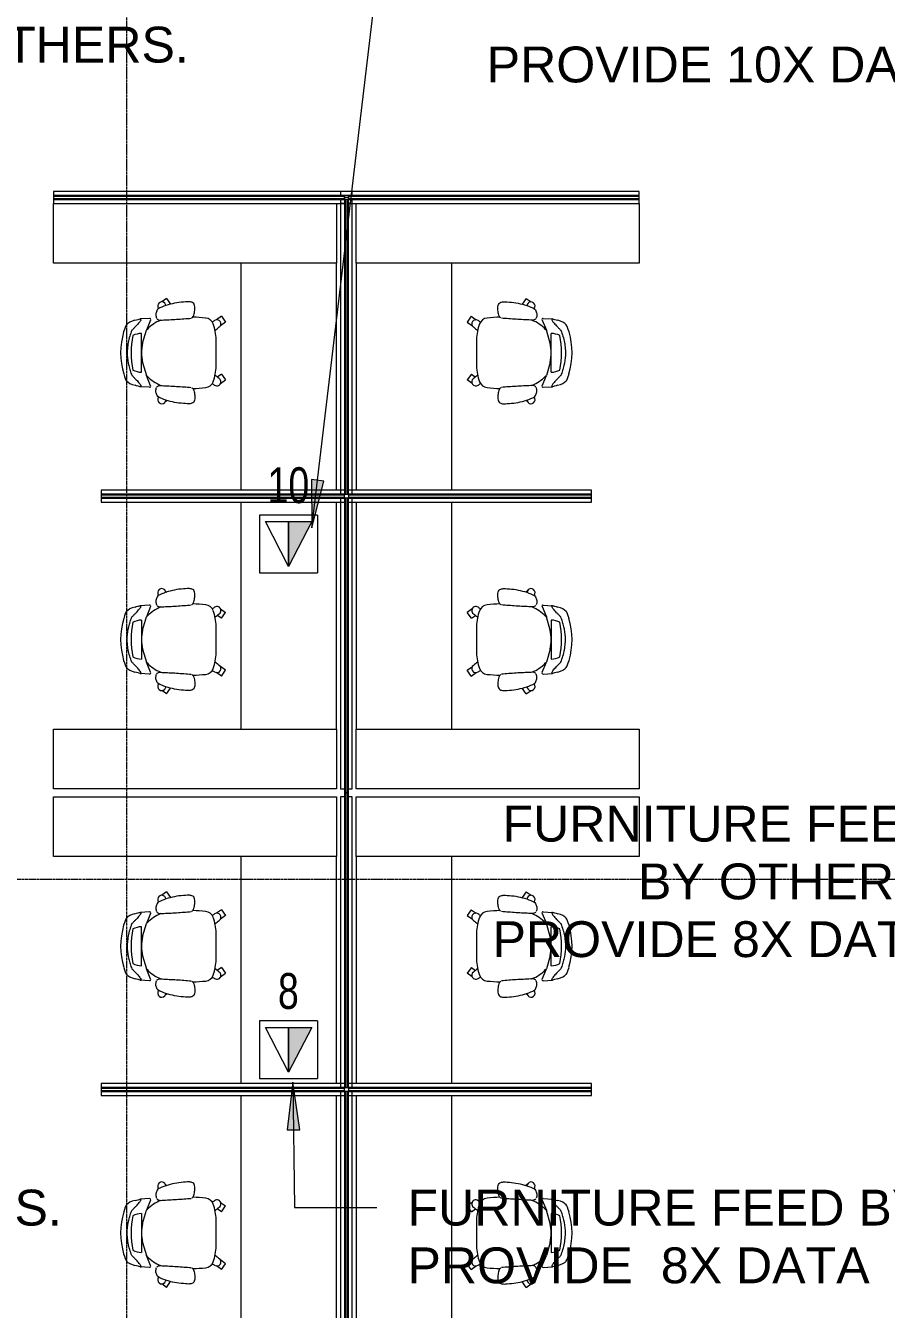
# Model space of a CAD drawing. Header units: inches. Extents: x -1205 to 1409, y -1117 to 895.
# Drawn here: x 85.8 to 301.7, y 166.5 to 488.9 of the extents above; entities that cross this region are included whole.
import ezdxf

# ---------------------------------------------------------------- set-up
doc = ezdxf.new("R2010")
doc.units = ezdxf.units.IN
doc.header["$MEASUREMENT"] = 0
doc.linetypes.add('Grid Line 1_4_', pattern=[0.4375, 0.25, -0.0625, 0.0625, -0.0625])
for name, color, linetype, lineweight in [('A-ANNO-NOTE', 131, 'Continuous', 9), ('G-ANNO-TEXT', 231, 'Continuous', 9), ('I-FURN', 30, 'Continuous', 9), ('S-GRID', 1, 'Continuous', 9)]:
    doc.layers.add(name, color=color, linetype=linetype, lineweight=lineweight)
doc.styles.add('Arial_1', font='arial.ttf', dxfattribs={"width": 0.75, "height": 9})
doc.styles.add('Arial_3', font='arial.ttf', dxfattribs={"height": 9})

# ---------------------------------------------------------------- blocks, each defined once
blk = doc.blocks.new('Workstation 3D - Workstation 3D-5467602-8TH FLOOR TELECOM PLAN')
at = {"layer": 'I-FURN', "color": 53}
for p, q in [((-31.5, 16), (-31.5, 15)), ((-30.5, 16), (-31.5, 16)), ((-31.5, 14), (-31.5, -47)), ((-30.5, 15), (-30.5, 14.75)), ((-30.25, 15), (-30.5, 15)), ((-30.5, 14.25), (-30.5, -47)), ((-30.25, 14), (-30.25, -47)), ((-29.75, 14), (-30.25, 14)), ((45, 15), (-29.75, 15)), ((-29.75, -47), (-29.75, 14)), ((43.5, 16), (-29.5, 16)), ((44.5, 14.75), (-29.5, 14.75)), ((-29.5, 14.75), (-29.5, 14.25)), ((-29.5, 14.25), (44.5, 14.25)), ((-29.5, -47), (-29.5, 14)), ((-29.5, 14), (45, 14)), ((-28.5, -47), (-28.5, 13)), ((-28.5, 13), (43.5, 13)), ((43.5, 15), (43.5, 16)), ((43.5, 13), (43.5, 14)), ((44.5, 14.25), (44.5, 14.75)), ((45, 14.75), (45, 15)), ((45, 14), (45, 14.25)), ((28.5, 12), (-28.5, 12)), ((28.5, -59), (28.5, 12)), ((28.5, 12), (43.5, 12)), ((43.5, 12), (43.5, -59)), ((-28.5, -12), (28.5, -12)), ((-1.69, -17.04), (-0.79, -15.8)), ((0.66, -16.86), (-0.79, -15.8)), ((13.72, -15.8), (12.77, -17.11)), ((15.17, -16.85), (13.72, -15.8)), ((0.66, -16.86), (-0.08, -17.88)), ((15.17, -16.85), (14.29, -18.07)), ((-6.23, -30.93), (-5.94, -30.52)), ((19.66, -30.65), (18.21, -29.6)), ((19.66, -30.65), (18.8, -31.83)), ((-2.65, -34.88), (-2.5, -37.23)), ((-2.26, -34.6), (0.31, -35.68)), ((14.21, -34.62), (11.69, -35.68)), ((14.65, -34.88), (14.5, -37.23)), ((3.6, -36.65), (0.31, -35.68)), ((1.11, -36.91), (10.89, -36.91)), ((8.4, -36.65), (11.69, -35.68)), ((-31.5, -47), (-30.5, -47)), ((-30.5, -47), (-30.25, -47)), ((-30.25, -47), (-29.75, -47)), ((-29.75, -47), (-29.5, -47)), ((-29.5, -47), (-28.5, -47)), ((43.5, -59), (28.5, -59))]:
    blk.add_line(p, q, dxfattribs=at)
for centre, radius, start, end in [((-0.48, -21.04), 2.27, 109.9993, 174.0007), ((-1.29, -17.96), 1, 35.9985, 215.9985), ((11.53, -9.97), 16.11, 212.1925, 214.6823), ((2.88, -30.25), 12.08, 91.0984, 109.9993), ((-12.86, -27.69), 16.11, 35.009, 39.8044), ((6, -193.18), 175.03, 88.9016, 91.0984), ((9.12, -30.25), 12.08, 70.0007, 88.9016), ((24.86, -27.69), 16.11, 140.1956, 144.991), ((13.29, -17.96), 1, 324.0015, 144.0015), ((12.48, -21.04), 2.27, 5.9993, 70.0007), ((0.47, -9.97), 16.11, 325.3177, 327.8075), ((41.47, -25.44), 44.45, 174.0007, 178.1743), ((-29.47, -25.44), 44.45, 1.8238, 5.9993), ((-5.8, -31.84), 1, 108.0169, 287.9954), ((-0.13, -45.84), 16.11, 110.8359, 111.8074), ((6.8, -28.48), 9.67, 201.7441, 226.3906), ((5.2, -28.48), 9.67, 313.6094, 338.2199), ((17.8, -31.84), 1, 252.0046, 72.0046), ((12.13, -45.84), 16.11, 68.1986, 69.1747), ((-9.44, -17.17), 16.11, 284.1895, 285.7937), ((-2.35, -34.88), 0.299, 62.2107, 180), ((14.35, -34.88), 0.299, 360, 117.7893), ((21.44, -17.17), 16.11, 254.1918, 255.8105), ((2.53, -33.61), 3.04, 217.9047, 223.0137), ((6.54, -36.68), 5.43, 182.4742, 206.081), ((6, -25.07), 11.82, 258.2823, 281.7177), ((5.46, -36.68), 5.43, 333.9837, 357.5258), ((9.47, -33.61), 3.04, 316.9863, 322.0953), ((5.99, -18.6), 20.92, 258.0532, 282.0195)]:
    blk.add_arc(centre, radius, start, end, dxfattribs=at)
for centre, major_axis, ratio, start_param, end_param in [((2.77, -43.08), (-5.26, 6.07), 0.093478, 6.087046, 6.482366), ((0.86, -53.4), (-3.51, 16.55), 0.017492, 5.826627, 6.063799), ((8.73, -16.87), (9.2, 24.13), 0.265011, 2.77447, 3.04227), ((3.93, -16.63), (-8.52, 24.38), 0.258653, 3.242363, 3.514252), ((10.89, -53.34), (3.75, 16.5), 0.012487, 0.219606, 0.459643), ((9.13, -43), (5.36, 5.98), 0.09349, 6.085578, 6.480904), ((1.08, -41.17), (-2.19, 0.61), 0.13132, 0.233737, 1.431598), ((6, -26.48), (17.15, 0), 0.912367, 4.398205, 5.023418), ((10.92, -41.18), (2.19, 0.62), 0.126478, 4.827339, 5.983681)]:
    blk.add_ellipse(centre, major_axis=major_axis, ratio=ratio, start_param=start_param, end_param=end_param, dxfattribs=at)
for points, knots in [([(-6.68, -24.26), (-6.76, -24.52), (-6.86, -25.05), (-6.81, -25.59), (-6.76, -25.84)], [2.8426875, 2.8426875, 2.8426875, 2.8426875, 3.098779, 3.34545, 3.34545, 3.34545, 3.34545]), ([(-2.23, -31.75), (-2.28, -30.53), (-2.41, -28.09), (-2.59, -25.64), (-2.69, -24.41)], [0.04328253, 0.04328253, 0.04328253, 0.04328253, 0.06236378, 0.08167587, 0.08167587, 0.08167587, 0.08167587]), ([(14.23, -31.75), (14.28, -30.53), (14.41, -28.09), (14.59, -25.64), (14.69, -24.41)], [0.04328253, 0.04328253, 0.04328253, 0.04328253, 0.06236378, 0.08167587, 0.08167587, 0.08167587, 0.08167587]), ([(18.68, -24.26), (18.76, -24.52), (18.86, -25.05), (18.81, -25.59), (18.76, -25.84)], [2.8426875, 2.8426875, 2.8426875, 2.8426875, 3.098779, 3.34545, 3.34545, 3.34545, 3.34545]), ([(-6.76, -25.84), (-6.73, -26.58), (-6.58, -28.06), (-6.08, -30.23), (-5.57, -31.64), (-5.27, -32.32)], [3.1822403, 3.1822403, 3.1822403, 3.1822403, 3.3042578, 3.427853, 3.5514483, 3.5514483, 3.5514483, 3.5514483]), ([(18.76, -25.84), (18.73, -26.58), (18.58, -28.06), (18.08, -30.23), (17.57, -31.64), (17.27, -32.32)], [3.1822403, 3.1822403, 3.1822403, 3.1822403, 3.3042578, 3.427853, 3.5514483, 3.5514483, 3.5514483, 3.5514483]), ([(-2.59, -33.07), (-2.41, -32.9), (-2.16, -32.47), (-2.17, -31.97), (-2.23, -31.75)], [-0.815548, -0.815548, -0.815548, -0.815548, -0.244346, 0.287587, 0.287587, 0.287587, 0.287587]), ([(14.59, -33.07), (14.41, -32.9), (14.16, -32.47), (14.17, -31.97), (14.23, -31.75)], [-0.815548, -0.815548, -0.815548, -0.815548, -0.244346, 0.287587, 0.287587, 0.287587, 0.287587]), ([(0.33, -39.32), (0.14, -39.12), (-0.24, -38.75), (-0.93, -38.07), (-1.52, -37.54), (-2, -37.18), (-2.19, -37.07), (-2.28, -37.03)], [-1, -1, -1, -1, -0.833333, -0.666667, -0.333333, -0.166667, 0, 0, 0, 0]), ([(14.28, -37.03), (14.19, -37.07), (14, -37.18), (13.52, -37.54), (12.93, -38.07), (12.24, -38.75), (11.86, -39.12), (11.67, -39.32)], [-1, -1, -1, -1, -0.833333, -0.666667, -0.333333, -0.166667, 0, 0, 0, 0]), ([(11.67, -39.32), (11.17, -39.52), (10.16, -39.87), (8.59, -40.26), (6.98, -40.46), (5.02, -40.49), (3.19, -40.23), (1.53, -39.77), (0.73, -39.48), (0.33, -39.32)], [-1, -1, -1, -1, -0.861111, -0.722222, -0.583333, -0.444444, -0.222222, -0.111111, 0, 0, 0, 0])]:
    blk.add_open_spline(points, degree=3, knots=knots, dxfattribs=at)
for points in [[(-5.88, -23.58), (-6.06, -23.61), (-6.42, -23.76), (-6.63, -24.09), (-6.68, -24.26)], [(-3.48, -23.75), (-3.87, -23.64), (-4.67, -23.5), (-5.48, -23.53), (-5.88, -23.58)], [(-2.76, -24.24), (-2.85, -24.12), (-3.07, -23.92), (-3.34, -23.79), (-3.48, -23.75)], [(14.76, -24.24), (14.85, -24.12), (15.07, -23.92), (15.34, -23.79), (15.48, -23.75)], [(15.48, -23.75), (15.87, -23.64), (16.67, -23.5), (17.48, -23.53), (17.88, -23.58)], [(17.88, -23.58), (18.06, -23.61), (18.42, -23.76), (18.63, -24.09), (18.68, -24.26)], [(-5.27, -32.32), (-5.2, -32.49), (-4.99, -32.8), (-4.68, -33.01), (-4.51, -33.08)], [(-4.51, -33.08), (-4.23, -33.2), (-3.62, -33.34), (-3, -33.25), (-2.71, -33.14)], [(16.51, -33.08), (16.23, -33.2), (15.62, -33.34), (15, -33.25), (14.71, -33.14)], [(17.27, -32.32), (17.2, -32.49), (16.99, -32.8), (16.68, -33.01), (16.51, -33.08)]]:
    blk.add_open_spline(points, degree=3, dxfattribs=at)
blk = doc.blocks.new('Workstation 3D - Workstation 3D-5467612-8TH FLOOR TELECOM PLAN')
at = {"layer": 'I-FURN', "color": 53}
for p, q in [((28.5, -12), (28.5, 59)), ((28.5, 59), (43.5, 59)), ((44.5, 59), (43.5, 59)), ((43.5, 59), (43.5, -14)), ((43.5, 59), (43.5, -12)), ((44.75, 59), (44.5, 59)), ((44.5, 59), (44.5, -14.25)), ((45.25, 59), (44.75, 59)), ((44.75, 59), (44.75, -14)), ((45.25, -14), (45.25, 59)), ((45.5, 59), (45.25, 59)), ((45.5, -15), (45.5, 59)), ((46.5, 59), (45.5, 59)), ((46.5, -16), (46.5, 59)), ((-30.5, 47), (-31.5, 47)), ((-31.5, 47), (-31.5, -14)), ((-30.25, 47), (-30.5, 47)), ((-30.5, 47), (-30.5, -14.25)), ((-29.75, 47), (-30.25, 47)), ((-30.25, 47), (-30.25, -14)), ((-29.75, -14), (-29.75, 47)), ((-29.5, 47), (-29.75, 47)), ((-29.5, -14), (-29.5, 47)), ((-28.5, 47), (-29.5, 47)), ((-28.5, -13), (-28.5, 47)), ((-2.65, 34.88), (-2.5, 37.23)), ((-2.26, 34.6), (0.31, 35.68)), ((3.6, 36.65), (0.31, 35.68)), ((1.11, 36.91), (10.89, 36.91)), ((8.4, 36.65), (11.69, 35.68)), ((14.21, 34.62), (11.69, 35.68)), ((14.65, 34.88), (14.5, 37.23)), ((-6.23, 30.93), (-5.94, 30.52)), ((19.66, 30.65), (18.21, 29.6)), ((19.66, 30.65), (18.8, 31.83)), ((-1.69, 17.04), (-0.79, 15.8)), ((0.66, 16.86), (-0.79, 15.8)), ((0.66, 16.86), (-0.08, 17.88)), ((13.72, 15.8), (12.77, 17.11)), ((15.17, 16.85), (13.72, 15.8)), ((15.17, 16.85), (14.29, 18.07)), ((28.5, 12), (-28.5, 12)), ((-28.5, -12), (28.5, -12)), ((43.5, -12), (28.5, -12)), ((-31.5, -15), (-31.5, -16)), ((-31.5, -16), (-30.5, -16)), ((-30.5, -14.75), (-30.5, -15)), ((-30.5, -15), (-30.25, -15)), ((-30.25, -14), (-29.75, -14)), ((-29.75, -15), (44.75, -15)), ((44.75, -14), (-29.5, -14)), ((-29.5, -14.25), (-29.5, -14.75)), ((44.5, -14.25), (-29.5, -14.25)), ((-29.5, -14.75), (44.5, -14.75)), ((-29.5, -16), (43.5, -16)), ((43.5, -13), (-28.5, -13)), ((43.5, -14), (43.5, -13)), ((43.5, -16), (43.5, -15)), ((43.5, -15), (43.5, -16)), ((43.5, -16), (44.5, -16)), ((44.5, -14.75), (44.5, -14.25)), ((44.5, -14.75), (44.5, -15)), ((44.5, -15), (44.75, -15)), ((44.75, -14), (45.25, -14)), ((45, -15), (45, -14)), ((45.25, -15), (45.5, -15)), ((45.5, -16), (46.5, -16))]:
    blk.add_line(p, q, dxfattribs=at)
for centre, radius, start, end in [((6.54, 36.68), 5.43, 153.919, 177.5258), ((5.99, 18.6), 20.92, 77.9805, 101.9468), ((5.46, 36.68), 5.43, 2.4742, 26.0163), ((6.8, 28.48), 9.67, 133.6094, 158.2559), ((2.53, 33.61), 3.04, 136.9863, 142.0953), ((6, 25.07), 11.82, 78.2823, 101.7177), ((9.47, 33.61), 3.04, 37.9047, 43.0137), ((5.2, 28.48), 9.67, 21.7801, 46.3906), ((-5.8, 31.84), 1, 72.0046, 251.9831), ((-9.44, 17.17), 16.11, 74.2063, 75.8105), ((-2.35, 34.88), 0.299, 180, 297.7893), ((14.35, 34.88), 0.299, 242.2107, 0), ((21.44, 17.17), 16.11, 104.1895, 105.8082), ((17.8, 31.84), 1, 287.9954, 107.9954), ((-0.13, 45.84), 16.11, 248.1926, 249.1641), ((12.13, 45.84), 16.11, 290.8253, 291.8014), ((41.47, 25.44), 44.45, 181.8257, 185.9993), ((-29.47, 25.44), 44.45, 354.0007, 358.1762), ((-0.48, 21.04), 2.27, 185.9993, 250.0007), ((12.48, 21.04), 2.27, 289.9993, 354.0007), ((-1.29, 17.96), 1, 144.0015, 324.0015), ((11.53, 9.97), 16.11, 145.3177, 147.8075), ((2.88, 30.25), 12.08, 250.0007, 268.9016), ((-12.86, 27.69), 16.11, 320.1956, 324.991), ((6, 193.18), 175.03, 268.9016, 271.0984), ((9.12, 30.25), 12.08, 271.0984, 289.9993), ((24.86, 27.69), 16.11, 215.009, 219.8044), ((13.29, 17.96), 1, 215.9985, 35.9985), ((0.47, 9.97), 16.11, 32.1925, 34.6823)]:
    blk.add_arc(centre, radius, start, end, dxfattribs=at)
for centre, major_axis, ratio, start_param, end_param in [((6, 26.48), (-17.15, 0), 0.912367, 4.40136, 5.026573), ((8.73, 16.87), (-9.2, 24.13), 0.265011, 0.099323, 0.367123), ((1.08, 41.17), (2.19, 0.61), 0.13132, 1.709994, 2.907856), ((10.92, 41.18), (-2.19, 0.62), 0.126478, 3.441097, 4.597438), ((3.93, 16.63), (8.52, 24.38), 0.258653, 5.910526, 6.182415), ((2.77, 43.08), (5.26, 6.07), 0.093478, 2.942412, 3.337732), ((0.86, 53.4), (3.51, 16.55), 0.017492, 3.360979, 3.598151), ((10.89, 53.34), (-3.75, 16.5), 0.012487, 2.68195, 2.921986), ((9.13, 43), (-5.36, 5.98), 0.09349, 2.943874, 3.3392)]:
    blk.add_ellipse(centre, major_axis=major_axis, ratio=ratio, start_param=start_param, end_param=end_param, dxfattribs=at)
for points, knots in [([(0.33, 39.32), (0.14, 39.12), (-0.24, 38.75), (-0.93, 38.07), (-1.52, 37.54), (-2, 37.18), (-2.19, 37.07), (-2.28, 37.03)], [-1, -1, -1, -1, -0.833333, -0.666667, -0.333333, -0.166667, 0, 0, 0, 0]), ([(11.67, 39.32), (11.17, 39.52), (10.16, 39.87), (8.59, 40.26), (6.98, 40.46), (5.02, 40.49), (3.19, 40.23), (1.53, 39.77), (0.73, 39.48), (0.33, 39.32)], [-1, -1, -1, -1, -0.861111, -0.722222, -0.583333, -0.444444, -0.222222, -0.111111, 0, 0, 0, 0]), ([(14.28, 37.03), (14.19, 37.07), (14, 37.18), (13.52, 37.54), (12.93, 38.07), (12.24, 38.75), (11.86, 39.12), (11.67, 39.32)], [-1, -1, -1, -1, -0.833333, -0.666667, -0.333333, -0.166667, 0, 0, 0, 0]), ([(-6.76, 25.84), (-6.73, 26.58), (-6.58, 28.06), (-6.08, 30.23), (-5.57, 31.64), (-5.27, 32.32)], [3.1822403, 3.1822403, 3.1822403, 3.1822403, 3.3042578, 3.427853, 3.5514483, 3.5514483, 3.5514483, 3.5514483]), ([(-2.59, 33.07), (-2.41, 32.9), (-2.16, 32.47), (-2.17, 31.97), (-2.23, 31.75)], [-0.815548, -0.815548, -0.815548, -0.815548, -0.244346, 0.287587, 0.287587, 0.287587, 0.287587]), ([(14.59, 33.07), (14.41, 32.9), (14.16, 32.47), (14.17, 31.97), (14.23, 31.75)], [-0.815548, -0.815548, -0.815548, -0.815548, -0.244346, 0.287587, 0.287587, 0.287587, 0.287587]), ([(18.76, 25.84), (18.73, 26.58), (18.58, 28.06), (18.08, 30.23), (17.57, 31.64), (17.27, 32.32)], [3.1822403, 3.1822403, 3.1822403, 3.1822403, 3.3042578, 3.427853, 3.5514483, 3.5514483, 3.5514483, 3.5514483]), ([(-2.23, 31.75), (-2.28, 30.53), (-2.41, 28.09), (-2.59, 25.64), (-2.69, 24.41)], [0.04328253, 0.04328253, 0.04328253, 0.04328253, 0.06236378, 0.08167587, 0.08167587, 0.08167587, 0.08167587]), ([(14.23, 31.75), (14.28, 30.53), (14.41, 28.09), (14.59, 25.64), (14.69, 24.41)], [0.04328253, 0.04328253, 0.04328253, 0.04328253, 0.06236378, 0.08167587, 0.08167587, 0.08167587, 0.08167587]), ([(-6.68, 24.26), (-6.76, 24.52), (-6.86, 25.05), (-6.81, 25.59), (-6.76, 25.84)], [2.8426875, 2.8426875, 2.8426875, 2.8426875, 3.098779, 3.34545, 3.34545, 3.34545, 3.34545]), ([(18.68, 24.26), (18.76, 24.52), (18.86, 25.05), (18.81, 25.59), (18.76, 25.84)], [2.8426875, 2.8426875, 2.8426875, 2.8426875, 3.098779, 3.34545, 3.34545, 3.34545, 3.34545])]:
    blk.add_open_spline(points, degree=3, knots=knots, dxfattribs=at)
for points in [[(-5.27, 32.32), (-5.2, 32.49), (-4.99, 32.8), (-4.68, 33.01), (-4.51, 33.08)], [(-4.51, 33.08), (-4.23, 33.2), (-3.62, 33.34), (-3, 33.25), (-2.71, 33.14)], [(16.51, 33.08), (16.23, 33.2), (15.62, 33.34), (15, 33.25), (14.71, 33.14)], [(17.27, 32.32), (17.2, 32.49), (16.99, 32.8), (16.68, 33.01), (16.51, 33.08)], [(-5.88, 23.58), (-6.06, 23.61), (-6.42, 23.76), (-6.63, 24.09), (-6.68, 24.26)], [(-3.48, 23.75), (-3.87, 23.64), (-4.67, 23.5), (-5.48, 23.53), (-5.88, 23.58)], [(-2.76, 24.24), (-2.85, 24.12), (-3.07, 23.92), (-3.34, 23.79), (-3.48, 23.75)], [(14.76, 24.24), (14.85, 24.12), (15.07, 23.92), (15.34, 23.79), (15.48, 23.75)], [(15.48, 23.75), (15.87, 23.64), (16.67, 23.5), (17.48, 23.53), (17.88, 23.58)], [(17.88, 23.58), (18.06, 23.61), (18.42, 23.76), (18.63, 24.09), (18.68, 24.26)]]:
    blk.add_open_spline(points, degree=3, dxfattribs=at)
blk = doc.blocks.new('Workstation 3D - Workstation 3D-5467604-8TH FLOOR TELECOM PLAN')
at = {"layer": 'I-FURN', "color": 53}
for p, q in [((28.5, -12), (28.5, 59)), ((28.5, 59), (43.5, 59)), ((43.5, 59), (43.5, -12)), ((-30.5, 47), (-31.5, 47)), ((-31.5, 47), (-31.5, -14)), ((-30.25, 47), (-30.5, 47)), ((-30.5, 47), (-30.5, -14.25)), ((-29.75, 47), (-30.25, 47)), ((-30.25, 47), (-30.25, -14)), ((-29.75, -14), (-29.75, 47)), ((-29.5, 47), (-29.75, 47)), ((-29.5, -14), (-29.5, 47)), ((-28.5, 47), (-29.5, 47)), ((-28.5, -13), (-28.5, 47)), ((-2.65, 34.88), (-2.5, 37.23)), ((-2.26, 34.6), (0.31, 35.68)), ((3.6, 36.65), (0.31, 35.68)), ((1.11, 36.91), (10.89, 36.91)), ((8.4, 36.65), (11.69, 35.68)), ((14.21, 34.62), (11.69, 35.68)), ((14.65, 34.88), (14.5, 37.23)), ((-6.23, 30.93), (-5.94, 30.52)), ((19.66, 30.65), (18.21, 29.6)), ((19.66, 30.65), (18.8, 31.83)), ((-1.69, 17.04), (-0.79, 15.8)), ((0.66, 16.86), (-0.79, 15.8)), ((0.66, 16.86), (-0.08, 17.88)), ((13.72, 15.8), (12.77, 17.11)), ((15.17, 16.85), (13.72, 15.8)), ((15.17, 16.85), (14.29, 18.07)), ((28.5, 12), (-28.5, 12)), ((-28.5, -12), (28.5, -12)), ((43.5, -12), (28.5, -12)), ((-31.5, -15), (-31.5, -16)), ((-31.5, -16), (-30.5, -16)), ((-30.5, -14.75), (-30.5, -15)), ((-30.5, -15), (-30.25, -15)), ((-30.25, -14), (-29.75, -14)), ((-29.75, -15), (45, -15)), ((45, -14), (-29.5, -14)), ((-29.5, -14.25), (-29.5, -14.75)), ((44.5, -14.25), (-29.5, -14.25)), ((-29.5, -14.75), (44.5, -14.75)), ((-29.5, -16), (43.5, -16)), ((43.5, -13), (-28.5, -13)), ((43.5, -14), (43.5, -13)), ((43.5, -16), (43.5, -15)), ((44.5, -14.75), (44.5, -14.25)), ((45, -14.25), (45, -14)), ((45, -15), (45, -14.75))]:
    blk.add_line(p, q, dxfattribs=at)
for centre, radius, start, end in [((6.54, 36.68), 5.43, 153.919, 177.5258), ((5.99, 18.6), 20.92, 77.9805, 101.9468), ((5.46, 36.68), 5.43, 2.4742, 26.0163), ((6.8, 28.48), 9.67, 133.6094, 158.2559), ((2.53, 33.61), 3.04, 136.9863, 142.0953), ((6, 25.07), 11.82, 78.2823, 101.7177), ((9.47, 33.61), 3.04, 37.9047, 43.0137), ((5.2, 28.48), 9.67, 21.7801, 46.3906), ((-5.8, 31.84), 1, 72.0046, 251.9831), ((-9.44, 17.17), 16.11, 74.2063, 75.8105), ((-2.35, 34.88), 0.299, 180, 297.7893), ((14.35, 34.88), 0.299, 242.2107, 0), ((21.44, 17.17), 16.11, 104.1895, 105.8082), ((17.8, 31.84), 1, 287.9954, 107.9954), ((-0.13, 45.84), 16.11, 248.1926, 249.1641), ((12.13, 45.84), 16.11, 290.8253, 291.8014), ((41.47, 25.44), 44.45, 181.8257, 185.9993), ((-29.47, 25.44), 44.45, 354.0007, 358.1762), ((-0.48, 21.04), 2.27, 185.9993, 250.0007), ((12.48, 21.04), 2.27, 289.9993, 354.0007), ((-1.29, 17.96), 1, 144.0015, 324.0015), ((11.53, 9.97), 16.11, 145.3177, 147.8075), ((2.88, 30.25), 12.08, 250.0007, 268.9016), ((-12.86, 27.69), 16.11, 320.1956, 324.991), ((6, 193.18), 175.03, 268.9016, 271.0984), ((9.12, 30.25), 12.08, 271.0984, 289.9993), ((24.86, 27.69), 16.11, 215.009, 219.8044), ((13.29, 17.96), 1, 215.9985, 35.9985), ((0.47, 9.97), 16.11, 32.1925, 34.6823)]:
    blk.add_arc(centre, radius, start, end, dxfattribs=at)
for centre, major_axis, ratio, start_param, end_param in [((6, 26.48), (-17.15, 0), 0.912367, 4.40136, 5.026573), ((8.73, 16.87), (-9.2, 24.13), 0.265011, 0.099323, 0.367123), ((1.08, 41.17), (2.19, 0.61), 0.13132, 1.709994, 2.907856), ((10.92, 41.18), (-2.19, 0.62), 0.126478, 3.441097, 4.597438), ((3.93, 16.63), (8.52, 24.38), 0.258653, 5.910526, 6.182415), ((2.77, 43.08), (5.26, 6.07), 0.093478, 2.942412, 3.337732), ((0.86, 53.4), (3.51, 16.55), 0.017492, 3.360979, 3.598151), ((10.89, 53.34), (-3.75, 16.5), 0.012487, 2.68195, 2.921986), ((9.13, 43), (-5.36, 5.98), 0.09349, 2.943874, 3.3392)]:
    blk.add_ellipse(centre, major_axis=major_axis, ratio=ratio, start_param=start_param, end_param=end_param, dxfattribs=at)
for points, knots in [([(0.33, 39.32), (0.14, 39.12), (-0.24, 38.75), (-0.93, 38.07), (-1.52, 37.54), (-2, 37.18), (-2.19, 37.07), (-2.28, 37.03)], [-1, -1, -1, -1, -0.833333, -0.666667, -0.333333, -0.166667, 0, 0, 0, 0]), ([(11.67, 39.32), (11.17, 39.52), (10.16, 39.87), (8.59, 40.26), (6.98, 40.46), (5.02, 40.49), (3.19, 40.23), (1.53, 39.77), (0.73, 39.48), (0.33, 39.32)], [-1, -1, -1, -1, -0.861111, -0.722222, -0.583333, -0.444444, -0.222222, -0.111111, 0, 0, 0, 0]), ([(14.28, 37.03), (14.19, 37.07), (14, 37.18), (13.52, 37.54), (12.93, 38.07), (12.24, 38.75), (11.86, 39.12), (11.67, 39.32)], [-1, -1, -1, -1, -0.833333, -0.666667, -0.333333, -0.166667, 0, 0, 0, 0]), ([(-6.76, 25.84), (-6.73, 26.58), (-6.58, 28.06), (-6.08, 30.23), (-5.57, 31.64), (-5.27, 32.32)], [3.1822403, 3.1822403, 3.1822403, 3.1822403, 3.3042578, 3.427853, 3.5514483, 3.5514483, 3.5514483, 3.5514483]), ([(-2.59, 33.07), (-2.41, 32.9), (-2.16, 32.47), (-2.17, 31.97), (-2.23, 31.75)], [-0.815548, -0.815548, -0.815548, -0.815548, -0.244346, 0.287587, 0.287587, 0.287587, 0.287587]), ([(14.59, 33.07), (14.41, 32.9), (14.16, 32.47), (14.17, 31.97), (14.23, 31.75)], [-0.815548, -0.815548, -0.815548, -0.815548, -0.244346, 0.287587, 0.287587, 0.287587, 0.287587]), ([(18.76, 25.84), (18.73, 26.58), (18.58, 28.06), (18.08, 30.23), (17.57, 31.64), (17.27, 32.32)], [3.1822403, 3.1822403, 3.1822403, 3.1822403, 3.3042578, 3.427853, 3.5514483, 3.5514483, 3.5514483, 3.5514483]), ([(-2.23, 31.75), (-2.28, 30.53), (-2.41, 28.09), (-2.59, 25.64), (-2.69, 24.41)], [0.04328253, 0.04328253, 0.04328253, 0.04328253, 0.06236378, 0.08167587, 0.08167587, 0.08167587, 0.08167587]), ([(14.23, 31.75), (14.28, 30.53), (14.41, 28.09), (14.59, 25.64), (14.69, 24.41)], [0.04328253, 0.04328253, 0.04328253, 0.04328253, 0.06236378, 0.08167587, 0.08167587, 0.08167587, 0.08167587]), ([(-6.68, 24.26), (-6.76, 24.52), (-6.86, 25.05), (-6.81, 25.59), (-6.76, 25.84)], [2.8426875, 2.8426875, 2.8426875, 2.8426875, 3.098779, 3.34545, 3.34545, 3.34545, 3.34545]), ([(18.68, 24.26), (18.76, 24.52), (18.86, 25.05), (18.81, 25.59), (18.76, 25.84)], [2.8426875, 2.8426875, 2.8426875, 2.8426875, 3.098779, 3.34545, 3.34545, 3.34545, 3.34545])]:
    blk.add_open_spline(points, degree=3, knots=knots, dxfattribs=at)
for points in [[(-5.27, 32.32), (-5.2, 32.49), (-4.99, 32.8), (-4.68, 33.01), (-4.51, 33.08)], [(-4.51, 33.08), (-4.23, 33.2), (-3.62, 33.34), (-3, 33.25), (-2.71, 33.14)], [(16.51, 33.08), (16.23, 33.2), (15.62, 33.34), (15, 33.25), (14.71, 33.14)], [(17.27, 32.32), (17.2, 32.49), (16.99, 32.8), (16.68, 33.01), (16.51, 33.08)], [(-5.88, 23.58), (-6.06, 23.61), (-6.42, 23.76), (-6.63, 24.09), (-6.68, 24.26)], [(-3.48, 23.75), (-3.87, 23.64), (-4.67, 23.5), (-5.48, 23.53), (-5.88, 23.58)], [(-2.76, 24.24), (-2.85, 24.12), (-3.07, 23.92), (-3.34, 23.79), (-3.48, 23.75)], [(14.76, 24.24), (14.85, 24.12), (15.07, 23.92), (15.34, 23.79), (15.48, 23.75)], [(15.48, 23.75), (15.87, 23.64), (16.67, 23.5), (17.48, 23.53), (17.88, 23.58)], [(17.88, 23.58), (18.06, 23.61), (18.42, 23.76), (18.63, 24.09), (18.68, 24.26)]]:
    blk.add_open_spline(points, degree=3, dxfattribs=at)
blk = doc.blocks.new('Workstation 3D - Workstation 3D-5467613-8TH FLOOR TELECOM PLAN')
at = {"layer": 'I-FURN', "color": 53}
for p, q in [((-31.5, 16), (-31.5, 15)), ((-30.5, 16), (-31.5, 16)), ((-31.5, 14), (-31.5, -47)), ((-30.5, 15), (-30.5, 14.75)), ((-30.25, 15), (-30.5, 15)), ((-30.5, 14.25), (-30.5, -47)), ((-30.25, 14), (-30.25, -47)), ((-29.75, 14), (-30.25, 14)), ((44.75, 15), (-29.75, 15)), ((-29.75, -47), (-29.75, 14)), ((43.5, 16), (-29.5, 16)), ((44.5, 14.75), (-29.5, 14.75)), ((-29.5, 14.75), (-29.5, 14.25)), ((-29.5, 14.25), (44.5, 14.25)), ((-29.5, -47), (-29.5, 14)), ((-29.5, 14), (44.75, 14)), ((-28.5, -47), (-28.5, 13)), ((-28.5, 13), (43.5, 13)), ((43.5, 15), (43.5, 16)), ((44.5, 16), (43.5, 16)), ((43.5, 16), (43.5, 15)), ((43.5, 13), (43.5, 14)), ((43.5, 14), (43.5, -59)), ((44.5, 15), (44.5, 14.75)), ((44.75, 15), (44.5, 15)), ((44.5, 14.25), (44.5, 14.75)), ((44.5, 14.25), (44.5, -59)), ((45.25, 14), (44.75, 14)), ((44.75, 14), (44.75, -59)), ((45, 14), (45, 15)), ((45.5, 15), (45.25, 15)), ((45.25, -59), (45.25, 14)), ((46.5, 16), (45.5, 16)), ((45.5, -59), (45.5, 15)), ((46.5, -59), (46.5, 16)), ((28.5, 12), (-28.5, 12)), ((28.5, -59), (28.5, 12)), ((28.5, 12), (43.5, 12)), ((43.5, 12), (43.5, -59)), ((-28.5, -12), (28.5, -12)), ((-1.69, -17.04), (-0.79, -15.8)), ((0.66, -16.86), (-0.79, -15.8)), ((13.72, -15.8), (12.77, -17.11)), ((15.17, -16.85), (13.72, -15.8)), ((0.66, -16.86), (-0.08, -17.88)), ((15.17, -16.85), (14.29, -18.07)), ((-6.23, -30.93), (-5.94, -30.52)), ((19.66, -30.65), (18.21, -29.6)), ((19.66, -30.65), (18.8, -31.83)), ((-2.65, -34.88), (-2.5, -37.23)), ((-2.26, -34.6), (0.31, -35.68)), ((14.21, -34.62), (11.69, -35.68)), ((14.65, -34.88), (14.5, -37.23)), ((3.6, -36.65), (0.31, -35.68)), ((1.11, -36.91), (10.89, -36.91)), ((8.4, -36.65), (11.69, -35.68)), ((-31.5, -47), (-30.5, -47)), ((-30.5, -47), (-30.25, -47)), ((-30.25, -47), (-29.75, -47)), ((-29.75, -47), (-29.5, -47)), ((-29.5, -47), (-28.5, -47)), ((43.5, -59), (28.5, -59)), ((43.5, -59), (44.5, -59)), ((44.5, -59), (44.75, -59)), ((44.75, -59), (45.25, -59)), ((45.25, -59), (45.5, -59)), ((45.5, -59), (46.5, -59))]:
    blk.add_line(p, q, dxfattribs=at)
for centre, radius, start, end in [((-0.48, -21.04), 2.27, 109.9993, 174.0007), ((-1.29, -17.96), 1, 35.9985, 215.9985), ((11.53, -9.97), 16.11, 212.1925, 214.6823), ((2.88, -30.25), 12.08, 91.0984, 109.9993), ((-12.86, -27.69), 16.11, 35.009, 39.8044), ((6, -193.18), 175.03, 88.9016, 91.0984), ((9.12, -30.25), 12.08, 70.0007, 88.9016), ((24.86, -27.69), 16.11, 140.1956, 144.991), ((13.29, -17.96), 1, 324.0015, 144.0015), ((12.48, -21.04), 2.27, 5.9993, 70.0007), ((0.47, -9.97), 16.11, 325.3177, 327.8075), ((41.47, -25.44), 44.45, 174.0007, 178.1743), ((-29.47, -25.44), 44.45, 1.8238, 5.9993), ((-5.8, -31.84), 1, 108.0169, 287.9954), ((-0.13, -45.84), 16.11, 110.8359, 111.8074), ((6.8, -28.48), 9.67, 201.7441, 226.3906), ((5.2, -28.48), 9.67, 313.6094, 338.2199), ((17.8, -31.84), 1, 252.0046, 72.0046), ((12.13, -45.84), 16.11, 68.1986, 69.1747), ((-9.44, -17.17), 16.11, 284.1895, 285.7937), ((-2.35, -34.88), 0.299, 62.2107, 180), ((14.35, -34.88), 0.299, 360, 117.7893), ((21.44, -17.17), 16.11, 254.1918, 255.8105), ((2.53, -33.61), 3.04, 217.9047, 223.0137), ((6.54, -36.68), 5.43, 182.4742, 206.081), ((6, -25.07), 11.82, 258.2823, 281.7177), ((5.46, -36.68), 5.43, 333.9837, 357.5258), ((9.47, -33.61), 3.04, 316.9863, 322.0953), ((5.99, -18.6), 20.92, 258.0532, 282.0195)]:
    blk.add_arc(centre, radius, start, end, dxfattribs=at)
for centre, major_axis, ratio, start_param, end_param in [((2.77, -43.08), (-5.26, 6.07), 0.093478, 6.087046, 6.482366), ((0.86, -53.4), (-3.51, 16.55), 0.017492, 5.826627, 6.063799), ((8.73, -16.87), (9.2, 24.13), 0.265011, 2.77447, 3.04227), ((3.93, -16.63), (-8.52, 24.38), 0.258653, 3.242363, 3.514252), ((10.89, -53.34), (3.75, 16.5), 0.012487, 0.219606, 0.459643), ((9.13, -43), (5.36, 5.98), 0.09349, 6.085578, 6.480904), ((1.08, -41.17), (-2.19, 0.61), 0.13132, 0.233737, 1.431598), ((6, -26.48), (17.15, 0), 0.912367, 4.398205, 5.023418), ((10.92, -41.18), (2.19, 0.62), 0.126478, 4.827339, 5.983681)]:
    blk.add_ellipse(centre, major_axis=major_axis, ratio=ratio, start_param=start_param, end_param=end_param, dxfattribs=at)
for points, knots in [([(-6.68, -24.26), (-6.76, -24.52), (-6.86, -25.05), (-6.81, -25.59), (-6.76, -25.84)], [2.8426875, 2.8426875, 2.8426875, 2.8426875, 3.098779, 3.34545, 3.34545, 3.34545, 3.34545]), ([(-2.23, -31.75), (-2.28, -30.53), (-2.41, -28.09), (-2.59, -25.64), (-2.69, -24.41)], [0.04328253, 0.04328253, 0.04328253, 0.04328253, 0.06236378, 0.08167587, 0.08167587, 0.08167587, 0.08167587]), ([(14.23, -31.75), (14.28, -30.53), (14.41, -28.09), (14.59, -25.64), (14.69, -24.41)], [0.04328253, 0.04328253, 0.04328253, 0.04328253, 0.06236378, 0.08167587, 0.08167587, 0.08167587, 0.08167587]), ([(18.68, -24.26), (18.76, -24.52), (18.86, -25.05), (18.81, -25.59), (18.76, -25.84)], [2.8426875, 2.8426875, 2.8426875, 2.8426875, 3.098779, 3.34545, 3.34545, 3.34545, 3.34545]), ([(-6.76, -25.84), (-6.73, -26.58), (-6.58, -28.06), (-6.08, -30.23), (-5.57, -31.64), (-5.27, -32.32)], [3.1822403, 3.1822403, 3.1822403, 3.1822403, 3.3042578, 3.427853, 3.5514483, 3.5514483, 3.5514483, 3.5514483]), ([(18.76, -25.84), (18.73, -26.58), (18.58, -28.06), (18.08, -30.23), (17.57, -31.64), (17.27, -32.32)], [3.1822403, 3.1822403, 3.1822403, 3.1822403, 3.3042578, 3.427853, 3.5514483, 3.5514483, 3.5514483, 3.5514483]), ([(-2.59, -33.07), (-2.41, -32.9), (-2.16, -32.47), (-2.17, -31.97), (-2.23, -31.75)], [-0.815548, -0.815548, -0.815548, -0.815548, -0.244346, 0.287587, 0.287587, 0.287587, 0.287587]), ([(14.59, -33.07), (14.41, -32.9), (14.16, -32.47), (14.17, -31.97), (14.23, -31.75)], [-0.815548, -0.815548, -0.815548, -0.815548, -0.244346, 0.287587, 0.287587, 0.287587, 0.287587]), ([(0.33, -39.32), (0.14, -39.12), (-0.24, -38.75), (-0.93, -38.07), (-1.52, -37.54), (-2, -37.18), (-2.19, -37.07), (-2.28, -37.03)], [-1, -1, -1, -1, -0.833333, -0.666667, -0.333333, -0.166667, 0, 0, 0, 0]), ([(14.28, -37.03), (14.19, -37.07), (14, -37.18), (13.52, -37.54), (12.93, -38.07), (12.24, -38.75), (11.86, -39.12), (11.67, -39.32)], [-1, -1, -1, -1, -0.833333, -0.666667, -0.333333, -0.166667, 0, 0, 0, 0]), ([(11.67, -39.32), (11.17, -39.52), (10.16, -39.87), (8.59, -40.26), (6.98, -40.46), (5.02, -40.49), (3.19, -40.23), (1.53, -39.77), (0.73, -39.48), (0.33, -39.32)], [-1, -1, -1, -1, -0.861111, -0.722222, -0.583333, -0.444444, -0.222222, -0.111111, 0, 0, 0, 0])]:
    blk.add_open_spline(points, degree=3, knots=knots, dxfattribs=at)
for points in [[(-5.88, -23.58), (-6.06, -23.61), (-6.42, -23.76), (-6.63, -24.09), (-6.68, -24.26)], [(-3.48, -23.75), (-3.87, -23.64), (-4.67, -23.5), (-5.48, -23.53), (-5.88, -23.58)], [(-2.76, -24.24), (-2.85, -24.12), (-3.07, -23.92), (-3.34, -23.79), (-3.48, -23.75)], [(14.76, -24.24), (14.85, -24.12), (15.07, -23.92), (15.34, -23.79), (15.48, -23.75)], [(15.48, -23.75), (15.87, -23.64), (16.67, -23.5), (17.48, -23.53), (17.88, -23.58)], [(17.88, -23.58), (18.06, -23.61), (18.42, -23.76), (18.63, -24.09), (18.68, -24.26)], [(-5.27, -32.32), (-5.2, -32.49), (-4.99, -32.8), (-4.68, -33.01), (-4.51, -33.08)], [(-4.51, -33.08), (-4.23, -33.2), (-3.62, -33.34), (-3, -33.25), (-2.71, -33.14)], [(16.51, -33.08), (16.23, -33.2), (15.62, -33.34), (15, -33.25), (14.71, -33.14)], [(17.27, -32.32), (17.2, -32.49), (16.99, -32.8), (16.68, -33.01), (16.51, -33.08)]]:
    blk.add_open_spline(points, degree=3, dxfattribs=at)
blk = doc.blocks.new('18433_1 - AEO NY - CENTRAL_rvt-1-8TH FLOOR TELECOM PLAN')
at = {"layer": 'S-GRID', "linetype": 'Grid Line 1_4_'}
for p, q in [((111.15, -529.37), (111.15, 870.85)), ((965.79, 274.51), (-931.82, 274.51))]:
    blk.add_line(p, q, dxfattribs=at)
at = {"color": 53, "lineweight": 9}
for name, p, rotation in [('Workstation 3D - Workstation 3D-5467612-8TH FLOOR TELECOM PLAN', (151.75, 400.72), 89.9999999999999), ('Workstation 3D - Workstation 3D-5467613-8TH FLOOR TELECOM PLAN', (180.75, 400.72), 90.0000000000006), ('Workstation 3D - Workstation 3D-5467602-8TH FLOOR TELECOM PLAN', (151.75, 340.72), 269.9999999999999), ('Workstation 3D - Workstation 3D-5467604-8TH FLOOR TELECOM PLAN', (180.75, 340.72), 270.0000000000006), ('Workstation 3D - Workstation 3D-5467604-8TH FLOOR TELECOM PLAN', (151.75, 251.72), 89.9999999999999), ('Workstation 3D - Workstation 3D-5467602-8TH FLOOR TELECOM PLAN', (180.75, 251.72), 90.0000000000006), ('Workstation 3D - Workstation 3D-5467602-8TH FLOOR TELECOM PLAN', (151.75, 191.72), 269.9999999999999), ('Workstation 3D - Workstation 3D-5467604-8TH FLOOR TELECOM PLAN', (180.75, 191.72), 270.0000000000006)]:
    blk.add_blockref(name, p, dxfattribs=dict(at, rotation=rotation))

msp = doc.modelspace()

# ---------------------------------------------------------------- block references
at = {"lineweight": 5}
msp.add_blockref('18433_1 - AEO NY - CENTRAL_rvt-1-8TH FLOOR TELECOM PLAN', (0, 0), dxfattribs=at)

# ---------------------------------------------------------------- next in the draw order: hatches: boundary and pattern name
at = {"layer": 'A-ANNO-NOTE'}
for points in [[(151.75, 353.09), (151.75, 364.34), (157.55, 364.34), (156.51, 362.31)], [(151.75, 226.09), (151.75, 237.34), (157.55, 237.34), (152.6, 227.75)]]:
    msp.add_hatch(color=256, dxfattribs=at).paths.add_polyline_path(points, flags=0)
at = {"layer": 'G-ANNO-TEXT'}
for points in [[(157.63, 362.78), (160.61, 374.51), (157.47, 374.88)], [(152.86, 223.62), (151.43, 211.6), (154.59, 211.65)]]:
    msp.add_hatch(color=7, dxfattribs=at).paths.add_polyline_path(points, flags=0)

# ---------------------------------------------------------------- next in the draw order: linework, layer by layer
at = {"layer": 'A-ANNO-NOTE'}
for p, q in [((144.5, 365.97), (144.5, 351.49)), ((158.99, 365.97), (144.5, 365.97)), ((151.75, 353.09), (151.75, 364.34)), ((151.75, 364.34), (157.55, 364.34)), ((157.55, 364.34), (151.75, 353.09)), ((151.75, 364.34), (151.75, 353.09)), ((158.99, 365.97), (158.99, 351.49)), ((144.5, 351.49), (158.99, 351.49)), ((144.5, 238.97), (144.5, 224.49)), ((158.99, 238.97), (144.5, 238.97)), ((158.99, 238.97), (158.99, 224.49)), ((151.75, 226.09), (151.75, 237.34)), ((151.75, 237.34), (157.55, 237.34)), ((157.55, 237.34), (151.75, 226.09)), ((151.75, 237.34), (151.75, 226.09)), ((144.5, 224.49), (158.99, 224.49))]:
    msp.add_line(p, q, dxfattribs=at)
at = {"layer": 'A-ANNO-NOTE', "lineweight": 20}
for p, q in [((145.94, 364.34), (157.55, 364.34)), ((151.75, 353.09), (145.94, 364.34)), ((157.55, 364.34), (151.75, 353.09)), ((145.94, 237.34), (157.55, 237.34)), ((151.75, 226.09), (145.94, 237.34)), ((157.55, 237.34), (151.75, 226.09))]:
    msp.add_line(p, q, dxfattribs=at)
at = {"layer": 'G-ANNO-TEXT', "color": 7}
for p, q in [((157.63, 362.78), (173.15, 493.62)), ((160.61, 374.51), (157.47, 374.88)), ((157.47, 374.88), (157.63, 362.78)), ((157.63, 362.78), (160.61, 374.51)), ((152.86, 223.62), (151.43, 211.6)), ((154.59, 211.65), (152.86, 223.62)), ((152.86, 223.62), (153.26, 192.09)), ((151.43, 211.6), (154.59, 211.65)), ((153.26, 192.09), (173.9, 192.09))]:
    msp.add_line(p, q, dxfattribs=at)

# ---------------------------------------------------------------- next in the draw order: texts
at = {"layer": 'A-ANNO-NOTE', "char_height": 9, "attachment_point": 1, "style": 'Arial_1'}
for s, insert, width in [('10', (146.46, 377.98), 12.726), ('8', (149.08, 250.98), 6.363)]:
    msp.add_mtext(s, dxfattribs=dict(at, insert=insert, width=width))
at = {"layer": 'G-ANNO-TEXT', "color": 7, "char_height": 9, "attachment_point": 1, "style": 'Arial_3'}
for s, insert, width in [('FURNITURE FEED BY OTHERS.', (-62.56, 488.61), 232.098), ('PROVIDE 10X DATA', (201.46, 483.62), 146.046), ('FURNITURE FEED', (205.43, 292.99), 134.532), ('BY OTHERS.', (239.43, 278.49), 93.324), ('PROVIDE 8X DATA', (202.93, 263.99), 137.562), ('FURNITURE FEED BY OTHERS.', (-94.42, 196.59), 232.098), ('FURNITURE FEED BY OTHERS.', (181.58, 196.59), 232.098), ('PROVIDE  8X DATA', (181.58, 182.09), 141.804)]:
    msp.add_mtext(s, dxfattribs=dict(at, insert=insert, width=width))

doc.saveas('drawing.dxf')
